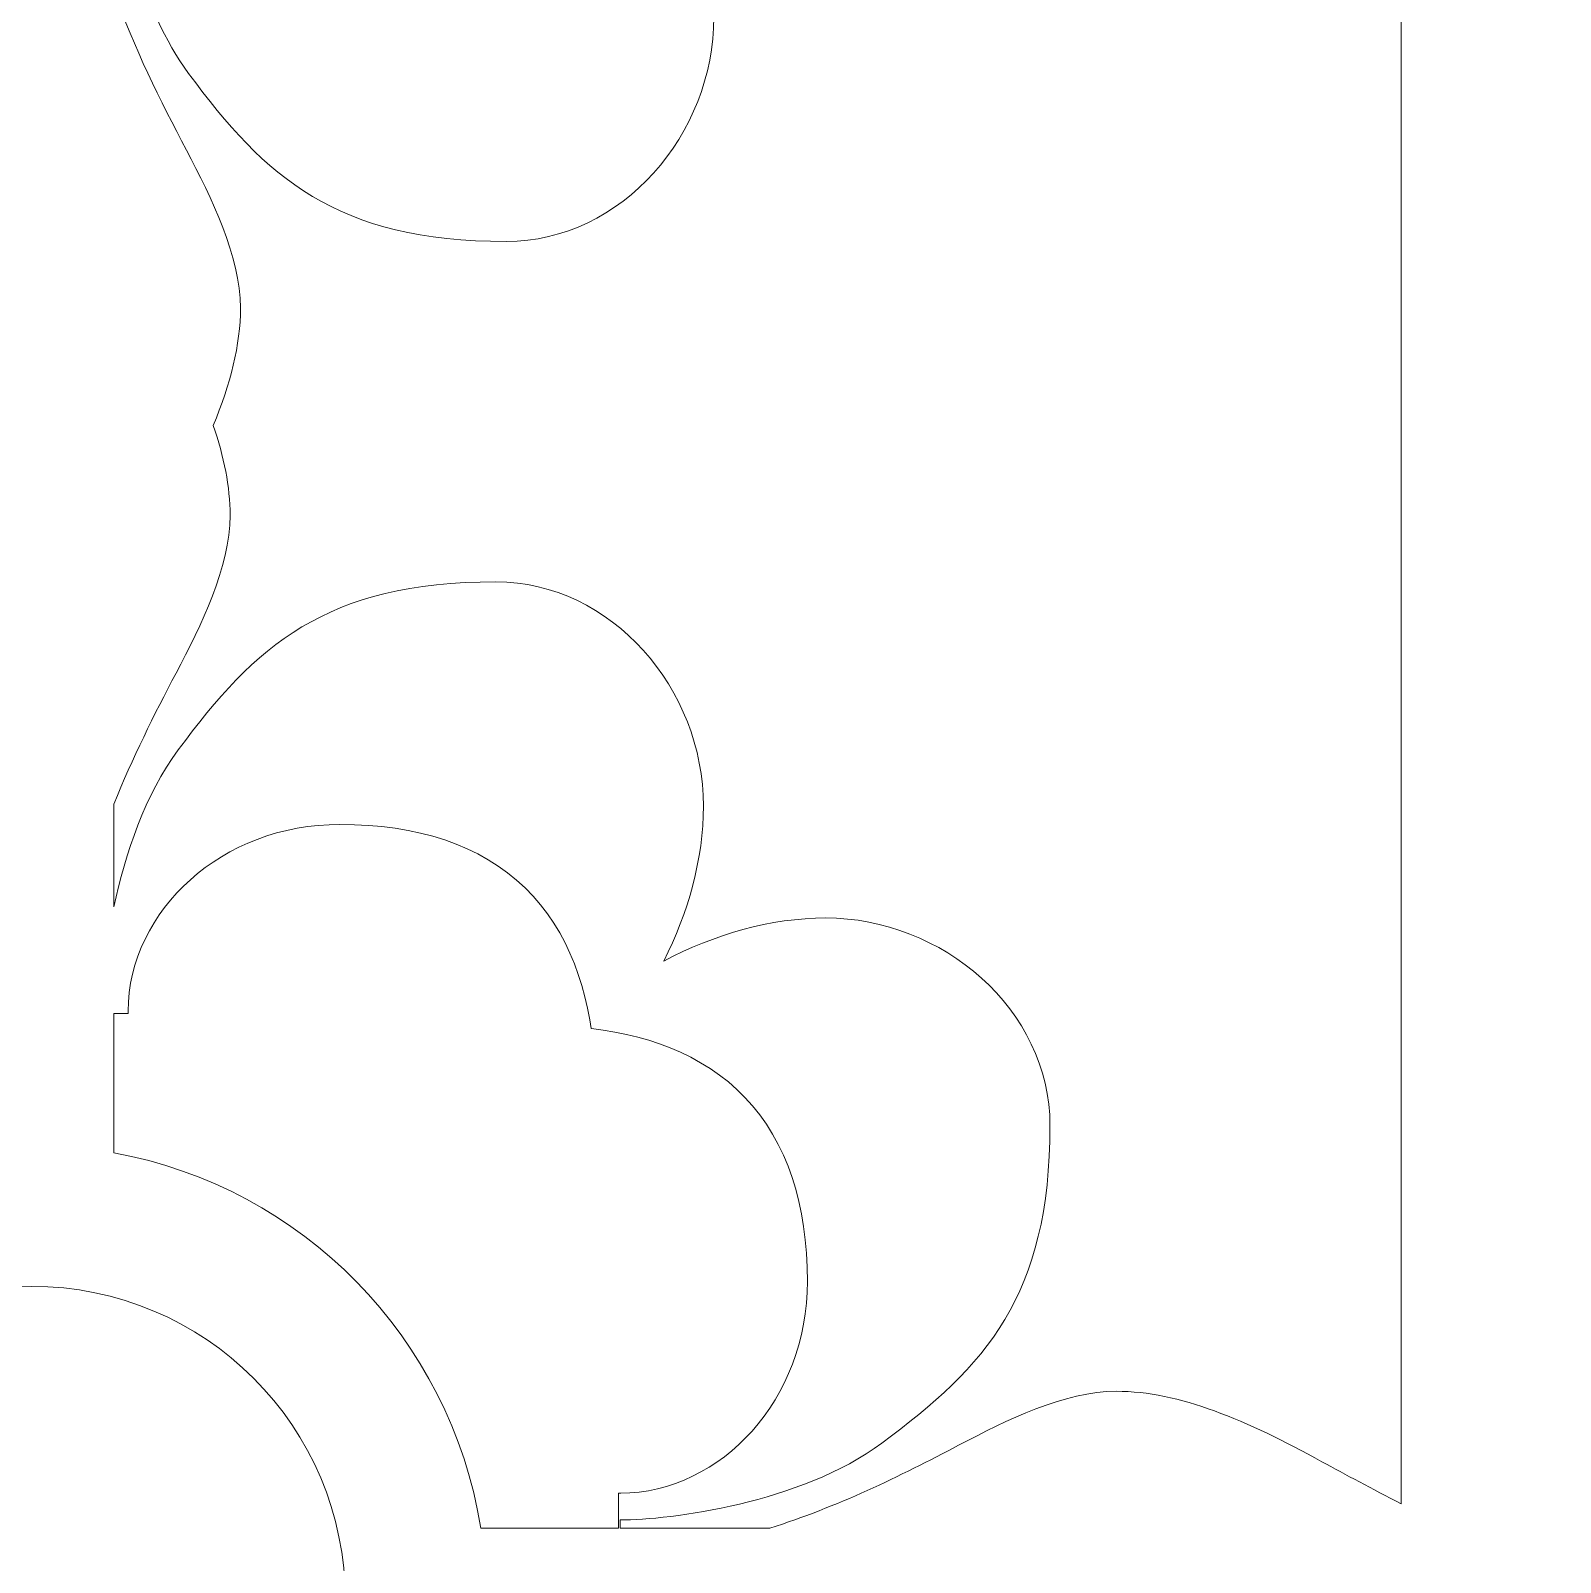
# Model space of a CAD drawing. Header units: centimetres. Extents: x -9.9 to 7.5, y -9.5 to 6.6.
# Drawn here: x -8.785 to -7.96, y -8.594 to -7.767 of the extents above; entities that cross this region are included whole.
import ezdxf

# ---------------------------------------------------------------- set-up
doc = ezdxf.new("R2010")
doc.units = ezdxf.units.CM
doc.header["$MEASUREMENT"] = 0
doc.layers.add('layer 1', color=7, linetype='Continuous')

msp = doc.modelspace()

# ---------------------------------------------------------------- linework, layer by layer
at = {"layer": 'layer 1', "color": 177, "lineweight": 9}
for points, knots in [([(-9.86086, -9.47414), (-9.86086, -9.47414), (-9.86086, 6.55374), (-9.86086, 6.55374), (-9.86086, 6.55374), (-9.86086, 6.55374), (-1.55598, 6.55374), (-1.55598, 6.55374), (-1.55598, 6.55374), (-1.55598, 6.55374), (-1.55598, -9.47414), (-1.55598, -9.47414), (-1.55598, -9.47414), (-1.55598, -9.47414), (-9.86086, -9.47414), (-9.86086, -9.47414)], [0, 0, 0, 0, 0.2, 0.2, 0.2, 0.2, 0.4, 0.4, 0.4, 0.4, 0.6, 0.6, 0.6, 0.6, 1, 1, 1, 1]), ([(-8.04602, -8.56208), (-8.04602, -8.56208), (-8.04602, -7.37795), (-8.04602, -7.37795), (-8.04602, -7.37795), (-8.06159, -7.38599), (-8.07612, -7.39373), (-8.08869, -7.40056), (-8.08869, -7.40056), (-8.129, -7.42297), (-8.16596, -7.43864), (-8.19957, -7.43864), (-8.19957, -7.43864), (-8.22757, -7.43864), (-8.25894, -7.42297), (-8.28471, -7.40951), (-8.28471, -7.40951), (-8.32504, -7.3881), (-8.37021, -7.3667), (-8.41667, -7.35686), (-8.41667, -7.35686), (-8.41667, -7.35686), (-8.46728, -7.35686), (-8.46728, -7.35686), (-8.46728, -7.35686), (-8.46728, -7.35686), (-8.46728, -7.36919), (-8.46728, -7.36919), (-8.46728, -7.36919), (-8.4404, -7.36919), (-8.36982, -7.37815), (-8.32615, -7.41064), (-8.32615, -7.41064), (-8.27013, -7.45208), (-8.23542, -7.49016), (-8.23542, -7.58202), (-8.23542, -7.58202), (-8.23542, -7.64475), (-8.29365, -7.69403), (-8.35639, -7.69403), (-8.35639, -7.69403), (-8.38478, -7.69403), (-8.41408, -7.68577), (-8.44005, -7.67267), (-8.44005, -7.67267), (-8.42586, -7.69953), (-8.41679, -7.73028), (-8.41679, -7.76002), (-8.41679, -7.76002), (-8.41679, -7.82276), (-8.46606, -7.88099), (-8.52879, -7.88099), (-8.52879, -7.88099), (-8.62066, -7.88099), (-8.65873, -7.84628), (-8.70017, -7.79026), (-8.70017, -7.79026), (-8.72614, -7.75535), (-8.73708, -7.70325), (-8.74042, -7.67001), (-8.74042, -7.67001), (-8.74042, -7.67001), (-8.74042, -7.74634), (-8.74042, -7.74634), (-8.74042, -7.74634), (-8.72961, -7.77623), (-8.71545, -7.80503), (-8.70129, -7.83171), (-8.70129, -7.83171), (-8.68784, -7.85747), (-8.67217, -7.88884), (-8.67217, -7.91684), (-8.67217, -7.91684), (-8.67217, -7.93679), (-8.67769, -7.95792), (-8.68686, -7.98023), (-8.68686, -7.98023), (-8.68109, -7.99712), (-8.67777, -8.0133), (-8.67777, -8.02878), (-8.67777, -8.02878), (-8.67777, -8.05678), (-8.69344, -8.08815), (-8.7069, -8.11391), (-8.7069, -8.11391), (-8.71873, -8.1362), (-8.73055, -8.15995), (-8.74042, -8.18459), (-8.74042, -8.18459), (-8.74042, -8.18459), (-8.74042, -8.23997), (-8.74042, -8.23997), (-8.74042, -8.23997), (-8.73436, -8.21145), (-8.72361, -8.17934), (-8.70577, -8.15536), (-8.70577, -8.15536), (-8.66433, -8.09934), (-8.62626, -8.06463), (-8.53439, -8.06463), (-8.53439, -8.06463), (-8.47166, -8.06463), (-8.42239, -8.12286), (-8.42239, -8.1856), (-8.42239, -8.1856), (-8.42239, -8.21399), (-8.43065, -8.24329), (-8.44374, -8.26926), (-8.44374, -8.26926), (-8.41688, -8.25507), (-8.38613, -8.246), (-8.35639, -8.246), (-8.35639, -8.246), (-8.29365, -8.246), (-8.23542, -8.29527), (-8.23542, -8.358), (-8.23542, -8.358), (-8.23542, -8.44987), (-8.27013, -8.48794), (-8.32615, -8.52938), (-8.32615, -8.52938), (-8.36982, -8.56187), (-8.4404, -8.57083), (-8.46728, -8.57083), (-8.46728, -8.57083), (-8.46728, -8.57083), (-8.46728, -8.57519), (-8.46728, -8.57519), (-8.46728, -8.57519), (-8.46728, -8.57519), (-8.3865, -8.57519), (-8.3865, -8.57519), (-8.3865, -8.57519), (-8.35074, -8.56398), (-8.31625, -8.54724), (-8.28471, -8.5305), (-8.28471, -8.5305), (-8.25894, -8.51705), (-8.22757, -8.50138), (-8.19957, -8.50138), (-8.19957, -8.50138), (-8.16596, -8.50138), (-8.129, -8.51705), (-8.08869, -8.53947), (-8.08869, -8.53947), (-8.07612, -8.54629), (-8.06159, -8.55404), (-8.04602, -8.56208)], [0, 0, 0, 0, 0.026316, 0.026316, 0.026316, 0.026316, 0.052632, 0.052632, 0.052632, 0.052632, 0.078947, 0.078947, 0.078947, 0.078947, 0.105263, 0.105263, 0.105263, 0.105263, 0.131579, 0.131579, 0.131579, 0.131579, 0.157895, 0.157895, 0.157895, 0.157895, 0.184211, 0.184211, 0.184211, 0.184211, 0.210526, 0.210526, 0.210526, 0.210526, 0.236842, 0.236842, 0.236842, 0.236842, 0.263158, 0.263158, 0.263158, 0.263158, 0.289474, 0.289474, 0.289474, 0.289474, 0.315789, 0.315789, 0.315789, 0.315789, 0.342105, 0.342105, 0.342105, 0.342105, 0.368421, 0.368421, 0.368421, 0.368421, 0.394737, 0.394737, 0.394737, 0.394737, 0.421053, 0.421053, 0.421053, 0.421053, 0.447368, 0.447368, 0.447368, 0.447368, 0.473684, 0.473684, 0.473684, 0.473684, 0.5, 0.5, 0.5, 0.5, 0.526316, 0.526316, 0.526316, 0.526316, 0.552632, 0.552632, 0.552632, 0.552632, 0.578947, 0.578947, 0.578947, 0.578947, 0.605263, 0.605263, 0.605263, 0.605263, 0.631579, 0.631579, 0.631579, 0.631579, 0.657895, 0.657895, 0.657895, 0.657895, 0.684211, 0.684211, 0.684211, 0.684211, 0.710526, 0.710526, 0.710526, 0.710526, 0.736842, 0.736842, 0.736842, 0.736842, 0.763158, 0.763158, 0.763158, 0.763158, 0.789474, 0.789474, 0.789474, 0.789474, 0.815789, 0.815789, 0.815789, 0.815789, 0.842105, 0.842105, 0.842105, 0.842105, 0.868421, 0.868421, 0.868421, 0.868421, 0.894737, 0.894737, 0.894737, 0.894737, 0.921053, 0.921053, 0.921053, 0.921053, 0.947368, 0.947368, 0.947368, 0.947368, 1, 1, 1, 1]), ([(-8.74042, -8.29747), (-8.74042, -8.29747), (-8.74042, -8.37271), (-8.74042, -8.37271), (-8.74042, -8.37271), (-8.63869, -8.39129), (-8.55886, -8.47267), (-8.54257, -8.57519), (-8.54257, -8.57519), (-8.54257, -8.57519), (-8.46826, -8.57519), (-8.46826, -8.57519), (-8.46826, -8.57519), (-8.46826, -8.57519), (-8.46826, -8.55639), (-8.46826, -8.55639), (-8.46826, -8.55639), (-8.46826, -8.55639), (-8.4669, -8.55639), (-8.4669, -8.55639), (-8.4669, -8.55639), (-8.4669, -8.55639), (-8.46217, -8.55625), (-8.46217, -8.55625), (-8.46217, -8.55625), (-8.46217, -8.55625), (-8.45709, -8.55579), (-8.45709, -8.55579), (-8.45709, -8.55579), (-8.45709, -8.55579), (-8.45207, -8.55504), (-8.45207, -8.55504), (-8.45207, -8.55504), (-8.45207, -8.55504), (-8.44711, -8.55401), (-8.44711, -8.55401), (-8.44711, -8.55401), (-8.44711, -8.55401), (-8.44225, -8.5527), (-8.44225, -8.5527), (-8.44225, -8.5527), (-8.44225, -8.5527), (-8.43746, -8.55113), (-8.43746, -8.55113), (-8.43746, -8.55113), (-8.43746, -8.55113), (-8.43278, -8.54931), (-8.43278, -8.54931), (-8.43278, -8.54931), (-8.43278, -8.54931), (-8.42821, -8.54724), (-8.42821, -8.54724), (-8.42821, -8.54724), (-8.42821, -8.54724), (-8.42374, -8.54493), (-8.42374, -8.54493), (-8.42374, -8.54493), (-8.42374, -8.54493), (-8.41939, -8.5424), (-8.41939, -8.5424), (-8.41939, -8.5424), (-8.41939, -8.5424), (-8.41518, -8.53965), (-8.41518, -8.53965), (-8.41518, -8.53965), (-8.41518, -8.53965), (-8.41109, -8.53668), (-8.41109, -8.53668), (-8.41109, -8.53668), (-8.41109, -8.53668), (-8.40714, -8.53351), (-8.40714, -8.53351), (-8.40714, -8.53351), (-8.40714, -8.53351), (-8.40333, -8.53014), (-8.40333, -8.53014), (-8.40333, -8.53014), (-8.40333, -8.53014), (-8.39966, -8.52658), (-8.39966, -8.52658), (-8.39966, -8.52658), (-8.39966, -8.52658), (-8.39615, -8.52283), (-8.39615, -8.52283), (-8.39615, -8.52283), (-8.39615, -8.52283), (-8.3928, -8.5189), (-8.3928, -8.5189), (-8.3928, -8.5189), (-8.3928, -8.5189), (-8.38962, -8.51479), (-8.38962, -8.51479), (-8.38962, -8.51479), (-8.38962, -8.51479), (-8.38661, -8.51052), (-8.38661, -8.51052), (-8.38661, -8.51052), (-8.38661, -8.51052), (-8.38378, -8.50608), (-8.38378, -8.50608), (-8.38378, -8.50608), (-8.38378, -8.50608), (-8.38113, -8.50147), (-8.38113, -8.50147), (-8.38113, -8.50147), (-8.38113, -8.50147), (-8.37868, -8.49672), (-8.37868, -8.49672), (-8.37868, -8.49672), (-8.37868, -8.49672), (-8.37643, -8.49181), (-8.37643, -8.49181), (-8.37643, -8.49181), (-8.37643, -8.49181), (-8.37438, -8.48676), (-8.37438, -8.48676), (-8.37438, -8.48676), (-8.37438, -8.48676), (-8.37255, -8.48158), (-8.37255, -8.48158), (-8.37255, -8.48158), (-8.37255, -8.48158), (-8.37094, -8.47626), (-8.37094, -8.47626), (-8.37094, -8.47626), (-8.37094, -8.47626), (-8.36956, -8.47083), (-8.36956, -8.47083), (-8.36956, -8.47083), (-8.36956, -8.47083), (-8.36841, -8.46527), (-8.36841, -8.46527), (-8.36841, -8.46527), (-8.36841, -8.46527), (-8.36751, -8.4596), (-8.36751, -8.4596), (-8.36751, -8.4596), (-8.36751, -8.4596), (-8.36686, -8.45384), (-8.36686, -8.45384), (-8.36686, -8.45384), (-8.36686, -8.45384), (-8.36646, -8.44798), (-8.36646, -8.44798), (-8.36646, -8.44798), (-8.36646, -8.44798), (-8.36633, -8.4421), (-8.36633, -8.4421), (-8.36633, -8.4421), (-8.36633, -8.4421), (-8.36646, -8.43436), (-8.36646, -8.43436), (-8.36646, -8.43436), (-8.36646, -8.43436), (-8.36683, -8.4269), (-8.36683, -8.4269), (-8.36683, -8.4269), (-8.36683, -8.4269), (-8.36745, -8.41963), (-8.36745, -8.41963), (-8.36745, -8.41963), (-8.36745, -8.41963), (-8.36833, -8.41255), (-8.36833, -8.41255), (-8.36833, -8.41255), (-8.36833, -8.41255), (-8.36947, -8.40564), (-8.36947, -8.40564), (-8.36947, -8.40564), (-8.36947, -8.40564), (-8.37087, -8.39893), (-8.37087, -8.39893), (-8.37087, -8.39893), (-8.37087, -8.39893), (-8.37254, -8.39239), (-8.37254, -8.39239), (-8.37254, -8.39239), (-8.37254, -8.39239), (-8.37449, -8.38604), (-8.37449, -8.38604), (-8.37449, -8.38604), (-8.37449, -8.38604), (-8.37671, -8.37988), (-8.37671, -8.37988), (-8.37671, -8.37988), (-8.37671, -8.37988), (-8.37921, -8.37393), (-8.37921, -8.37393), (-8.37921, -8.37393), (-8.37921, -8.37393), (-8.38199, -8.36818), (-8.38199, -8.36818), (-8.38199, -8.36818), (-8.38199, -8.36818), (-8.38506, -8.36264), (-8.38506, -8.36264), (-8.38506, -8.36264), (-8.38506, -8.36264), (-8.3884, -8.35732), (-8.3884, -8.35732), (-8.3884, -8.35732), (-8.3884, -8.35732), (-8.39201, -8.35225), (-8.39201, -8.35225), (-8.39201, -8.35225), (-8.39201, -8.35225), (-8.39588, -8.34742), (-8.39588, -8.34742), (-8.39588, -8.34742), (-8.39588, -8.34742), (-8.40001, -8.34285), (-8.40001, -8.34285), (-8.40001, -8.34285), (-8.40001, -8.34285), (-8.40438, -8.33854), (-8.40438, -8.33854), (-8.40438, -8.33854), (-8.40438, -8.33854), (-8.40896, -8.33451), (-8.40896, -8.33451), (-8.40896, -8.33451), (-8.40896, -8.33451), (-8.41376, -8.33076), (-8.41376, -8.33076), (-8.41376, -8.33076), (-8.41376, -8.33076), (-8.41875, -8.32729), (-8.41875, -8.32729), (-8.41875, -8.32729), (-8.41875, -8.32729), (-8.42391, -8.32409), (-8.42391, -8.32409), (-8.42391, -8.32409), (-8.42391, -8.32409), (-8.42923, -8.32116), (-8.42923, -8.32116), (-8.42923, -8.32116), (-8.42923, -8.32116), (-8.4347, -8.3185), (-8.4347, -8.3185), (-8.4347, -8.3185), (-8.4347, -8.3185), (-8.44032, -8.31609), (-8.44032, -8.31609), (-8.44032, -8.31609), (-8.44032, -8.31609), (-8.44605, -8.31394), (-8.44605, -8.31394), (-8.44605, -8.31394), (-8.44605, -8.31394), (-8.45191, -8.31202), (-8.45191, -8.31202), (-8.45191, -8.31202), (-8.45191, -8.31202), (-8.45788, -8.31034), (-8.45788, -8.31034), (-8.45788, -8.31034), (-8.45788, -8.31034), (-8.46395, -8.30888), (-8.46395, -8.30888), (-8.46395, -8.30888), (-8.46395, -8.30888), (-8.47014, -8.30763), (-8.47014, -8.30763), (-8.47014, -8.30763), (-8.47014, -8.30763), (-8.47642, -8.30658), (-8.47642, -8.30658), (-8.47642, -8.30658), (-8.47642, -8.30658), (-8.4828, -8.30573), (-8.4828, -8.30573), (-8.4828, -8.30573), (-8.4828, -8.30573), (-8.48299, -8.30571), (-8.48299, -8.30571), (-8.48299, -8.30571), (-8.48299, -8.30571), (-8.48376, -8.3009), (-8.48376, -8.3009), (-8.48376, -8.3009), (-8.48376, -8.3009), (-8.48496, -8.29464), (-8.48496, -8.29464), (-8.48496, -8.29464), (-8.48496, -8.29464), (-8.48639, -8.28848), (-8.48639, -8.28848), (-8.48639, -8.28848), (-8.48639, -8.28848), (-8.48803, -8.28244), (-8.48803, -8.28244), (-8.48803, -8.28244), (-8.48803, -8.28244), (-8.48991, -8.27651), (-8.48991, -8.27651), (-8.48991, -8.27651), (-8.48991, -8.27651), (-8.49203, -8.27069), (-8.49203, -8.27069), (-8.49203, -8.27069), (-8.49203, -8.27069), (-8.49441, -8.26501), (-8.49441, -8.26501), (-8.49441, -8.26501), (-8.49441, -8.26501), (-8.49704, -8.25946), (-8.49704, -8.25946), (-8.49704, -8.25946), (-8.49704, -8.25946), (-8.49994, -8.25407), (-8.49994, -8.25407), (-8.49994, -8.25407), (-8.49994, -8.25407), (-8.50312, -8.24883), (-8.50312, -8.24883), (-8.50312, -8.24883), (-8.50312, -8.24883), (-8.50658, -8.24377), (-8.50658, -8.24377), (-8.50658, -8.24377), (-8.50658, -8.24377), (-8.51031, -8.2389), (-8.51031, -8.2389), (-8.51031, -8.2389), (-8.51031, -8.2389), (-8.51434, -8.23424), (-8.51434, -8.23424), (-8.51434, -8.23424), (-8.51434, -8.23424), (-8.51864, -8.2298), (-8.51864, -8.2298), (-8.51864, -8.2298), (-8.51864, -8.2298), (-8.52321, -8.22561), (-8.52321, -8.22561), (-8.52321, -8.22561), (-8.52321, -8.22561), (-8.52805, -8.22167), (-8.52805, -8.22167), (-8.52805, -8.22167), (-8.52805, -8.22167), (-8.53314, -8.218), (-8.53314, -8.218), (-8.53314, -8.218), (-8.53314, -8.218), (-8.53847, -8.2146), (-8.53847, -8.2146), (-8.53847, -8.2146), (-8.53847, -8.2146), (-8.54404, -8.21148), (-8.54404, -8.21148), (-8.54404, -8.21148), (-8.54404, -8.21148), (-8.54982, -8.20865), (-8.54982, -8.20865), (-8.54982, -8.20865), (-8.54982, -8.20865), (-8.55581, -8.2061), (-8.55581, -8.2061), (-8.55581, -8.2061), (-8.55581, -8.2061), (-8.562, -8.20384), (-8.562, -8.20384), (-8.562, -8.20384), (-8.562, -8.20384), (-8.5684, -8.20186), (-8.5684, -8.20186), (-8.5684, -8.20186), (-8.5684, -8.20186), (-8.57497, -8.20016), (-8.57497, -8.20016), (-8.57497, -8.20016), (-8.57497, -8.20016), (-8.58174, -8.19873), (-8.58174, -8.19873), (-8.58174, -8.19873), (-8.58174, -8.19873), (-8.58869, -8.19757), (-8.58869, -8.19757), (-8.58869, -8.19757), (-8.58869, -8.19757), (-8.59583, -8.19668), (-8.59583, -8.19668), (-8.59583, -8.19668), (-8.59583, -8.19668), (-8.60316, -8.19604), (-8.60316, -8.19604), (-8.60316, -8.19604), (-8.60316, -8.19604), (-8.61069, -8.19567), (-8.61069, -8.19567), (-8.61069, -8.19567), (-8.61069, -8.19567), (-8.61849, -8.19554), (-8.61849, -8.19554), (-8.61849, -8.19554), (-8.61849, -8.19554), (-8.62436, -8.19567), (-8.62436, -8.19567), (-8.62436, -8.19567), (-8.62436, -8.19567), (-8.63022, -8.19607), (-8.63022, -8.19607), (-8.63022, -8.19607), (-8.63022, -8.19607), (-8.63599, -8.19672), (-8.63599, -8.19672), (-8.63599, -8.19672), (-8.63599, -8.19672), (-8.64166, -8.19762), (-8.64166, -8.19762), (-8.64166, -8.19762), (-8.64166, -8.19762), (-8.64721, -8.19877), (-8.64721, -8.19877), (-8.64721, -8.19877), (-8.64721, -8.19877), (-8.65265, -8.20015), (-8.65265, -8.20015), (-8.65265, -8.20015), (-8.65265, -8.20015), (-8.65797, -8.20176), (-8.65797, -8.20176), (-8.65797, -8.20176), (-8.65797, -8.20176), (-8.66315, -8.20359), (-8.66315, -8.20359), (-8.66315, -8.20359), (-8.66315, -8.20359), (-8.6682, -8.20564), (-8.6682, -8.20564), (-8.6682, -8.20564), (-8.6682, -8.20564), (-8.67311, -8.20789), (-8.67311, -8.20789), (-8.67311, -8.20789), (-8.67311, -8.20789), (-8.67786, -8.21034), (-8.67786, -8.21034), (-8.67786, -8.21034), (-8.67786, -8.21034), (-8.68246, -8.21299), (-8.68246, -8.21299), (-8.68246, -8.21299), (-8.68246, -8.21299), (-8.68691, -8.21582), (-8.68691, -8.21582), (-8.68691, -8.21582), (-8.68691, -8.21582), (-8.69119, -8.21883), (-8.69119, -8.21883), (-8.69119, -8.21883), (-8.69119, -8.21883), (-8.69529, -8.22201), (-8.69529, -8.22201), (-8.69529, -8.22201), (-8.69529, -8.22201), (-8.69922, -8.22536), (-8.69922, -8.22536), (-8.69922, -8.22536), (-8.69922, -8.22536), (-8.70298, -8.22887), (-8.70298, -8.22887), (-8.70298, -8.22887), (-8.70298, -8.22887), (-8.70654, -8.23253), (-8.70654, -8.23253), (-8.70654, -8.23253), (-8.70654, -8.23253), (-8.70991, -8.23634), (-8.70991, -8.23634), (-8.70991, -8.23634), (-8.70991, -8.23634), (-8.71308, -8.24029), (-8.71308, -8.24029), (-8.71308, -8.24029), (-8.71308, -8.24029), (-8.71604, -8.24438), (-8.71604, -8.24438), (-8.71604, -8.24438), (-8.71604, -8.24438), (-8.7188, -8.2486), (-8.7188, -8.2486), (-8.7188, -8.2486), (-8.7188, -8.2486), (-8.72133, -8.25295), (-8.72133, -8.25295), (-8.72133, -8.25295), (-8.72133, -8.25295), (-8.72364, -8.25741), (-8.72364, -8.25741), (-8.72364, -8.25741), (-8.72364, -8.25741), (-8.7257, -8.26199), (-8.7257, -8.26199), (-8.7257, -8.26199), (-8.7257, -8.26199), (-8.72753, -8.26667), (-8.72753, -8.26667), (-8.72753, -8.26667), (-8.72753, -8.26667), (-8.7291, -8.27145), (-8.7291, -8.27145), (-8.7291, -8.27145), (-8.7291, -8.27145), (-8.73041, -8.27632), (-8.73041, -8.27632), (-8.73041, -8.27632), (-8.73041, -8.27632), (-8.73145, -8.28127), (-8.73145, -8.28127), (-8.73145, -8.28127), (-8.73145, -8.28127), (-8.7322, -8.2863), (-8.7322, -8.2863), (-8.7322, -8.2863), (-8.7322, -8.2863), (-8.73265, -8.29137), (-8.73265, -8.29137), (-8.73265, -8.29137), (-8.73265, -8.29137), (-8.73279, -8.2961), (-8.73279, -8.2961), (-8.73279, -8.2961), (-8.73279, -8.2961), (-8.73279, -8.29747), (-8.73279, -8.29747), (-8.73279, -8.29747), (-8.73279, -8.29747), (-8.74042, -8.29747), (-8.74042, -8.29747)], [0, 0, 0, 0, 0.007463, 0.007463, 0.007463, 0.007463, 0.014925, 0.014925, 0.014925, 0.014925, 0.022388, 0.022388, 0.022388, 0.022388, 0.029851, 0.029851, 0.029851, 0.029851, 0.037313, 0.037313, 0.037313, 0.037313, 0.044776, 0.044776, 0.044776, 0.044776, 0.052239, 0.052239, 0.052239, 0.052239, 0.059701, 0.059701, 0.059701, 0.059701, 0.067164, 0.067164, 0.067164, 0.067164, 0.074627, 0.074627, 0.074627, 0.074627, 0.08209, 0.08209, 0.08209, 0.08209, 0.089552, 0.089552, 0.089552, 0.089552, 0.097015, 0.097015, 0.097015, 0.097015, 0.104478, 0.104478, 0.104478, 0.104478, 0.11194, 0.11194, 0.11194, 0.11194, 0.119403, 0.119403, 0.119403, 0.119403, 0.126866, 0.126866, 0.126866, 0.126866, 0.134328, 0.134328, 0.134328, 0.134328, 0.141791, 0.141791, 0.141791, 0.141791, 0.149254, 0.149254, 0.149254, 0.149254, 0.156716, 0.156716, 0.156716, 0.156716, 0.164179, 0.164179, 0.164179, 0.164179, 0.171642, 0.171642, 0.171642, 0.171642, 0.179104, 0.179104, 0.179104, 0.179104, 0.186567, 0.186567, 0.186567, 0.186567, 0.19403, 0.19403, 0.19403, 0.19403, 0.201493, 0.201493, 0.201493, 0.201493, 0.208955, 0.208955, 0.208955, 0.208955, 0.216418, 0.216418, 0.216418, 0.216418, 0.223881, 0.223881, 0.223881, 0.223881, 0.231343, 0.231343, 0.231343, 0.231343, 0.238806, 0.238806, 0.238806, 0.238806, 0.246269, 0.246269, 0.246269, 0.246269, 0.253731, 0.253731, 0.253731, 0.253731, 0.261194, 0.261194, 0.261194, 0.261194, 0.268657, 0.268657, 0.268657, 0.268657, 0.276119, 0.276119, 0.276119, 0.276119, 0.283582, 0.283582, 0.283582, 0.283582, 0.291045, 0.291045, 0.291045, 0.291045, 0.298507, 0.298507, 0.298507, 0.298507, 0.30597, 0.30597, 0.30597, 0.30597, 0.313433, 0.313433, 0.313433, 0.313433, 0.320896, 0.320896, 0.320896, 0.320896, 0.328358, 0.328358, 0.328358, 0.328358, 0.335821, 0.335821, 0.335821, 0.335821, 0.343284, 0.343284, 0.343284, 0.343284, 0.350746, 0.350746, 0.350746, 0.350746, 0.358209, 0.358209, 0.358209, 0.358209, 0.365672, 0.365672, 0.365672, 0.365672, 0.373134, 0.373134, 0.373134, 0.373134, 0.380597, 0.380597, 0.380597, 0.380597, 0.38806, 0.38806, 0.38806, 0.38806, 0.395522, 0.395522, 0.395522, 0.395522, 0.402985, 0.402985, 0.402985, 0.402985, 0.410448, 0.410448, 0.410448, 0.410448, 0.41791, 0.41791, 0.41791, 0.41791, 0.425373, 0.425373, 0.425373, 0.425373, 0.432836, 0.432836, 0.432836, 0.432836, 0.440299, 0.440299, 0.440299, 0.440299, 0.447761, 0.447761, 0.447761, 0.447761, 0.455224, 0.455224, 0.455224, 0.455224, 0.462687, 0.462687, 0.462687, 0.462687, 0.470149, 0.470149, 0.470149, 0.470149, 0.477612, 0.477612, 0.477612, 0.477612, 0.485075, 0.485075, 0.485075, 0.485075, 0.492537, 0.492537, 0.492537, 0.492537, 0.5, 0.5, 0.5, 0.5, 0.507463, 0.507463, 0.507463, 0.507463, 0.514925, 0.514925, 0.514925, 0.514925, 0.522388, 0.522388, 0.522388, 0.522388, 0.529851, 0.529851, 0.529851, 0.529851, 0.537313, 0.537313, 0.537313, 0.537313, 0.544776, 0.544776, 0.544776, 0.544776, 0.552239, 0.552239, 0.552239, 0.552239, 0.559701, 0.559701, 0.559701, 0.559701, 0.567164, 0.567164, 0.567164, 0.567164, 0.574627, 0.574627, 0.574627, 0.574627, 0.58209, 0.58209, 0.58209, 0.58209, 0.589552, 0.589552, 0.589552, 0.589552, 0.597015, 0.597015, 0.597015, 0.597015, 0.604478, 0.604478, 0.604478, 0.604478, 0.61194, 0.61194, 0.61194, 0.61194, 0.619403, 0.619403, 0.619403, 0.619403, 0.626866, 0.626866, 0.626866, 0.626866, 0.634328, 0.634328, 0.634328, 0.634328, 0.641791, 0.641791, 0.641791, 0.641791, 0.649254, 0.649254, 0.649254, 0.649254, 0.656716, 0.656716, 0.656716, 0.656716, 0.664179, 0.664179, 0.664179, 0.664179, 0.671642, 0.671642, 0.671642, 0.671642, 0.679104, 0.679104, 0.679104, 0.679104, 0.686567, 0.686567, 0.686567, 0.686567, 0.69403, 0.69403, 0.69403, 0.69403, 0.701493, 0.701493, 0.701493, 0.701493, 0.708955, 0.708955, 0.708955, 0.708955, 0.716418, 0.716418, 0.716418, 0.716418, 0.723881, 0.723881, 0.723881, 0.723881, 0.731343, 0.731343, 0.731343, 0.731343, 0.738806, 0.738806, 0.738806, 0.738806, 0.746269, 0.746269, 0.746269, 0.746269, 0.753731, 0.753731, 0.753731, 0.753731, 0.761194, 0.761194, 0.761194, 0.761194, 0.768657, 0.768657, 0.768657, 0.768657, 0.776119, 0.776119, 0.776119, 0.776119, 0.783582, 0.783582, 0.783582, 0.783582, 0.791045, 0.791045, 0.791045, 0.791045, 0.798507, 0.798507, 0.798507, 0.798507, 0.80597, 0.80597, 0.80597, 0.80597, 0.813433, 0.813433, 0.813433, 0.813433, 0.820896, 0.820896, 0.820896, 0.820896, 0.828358, 0.828358, 0.828358, 0.828358, 0.835821, 0.835821, 0.835821, 0.835821, 0.843284, 0.843284, 0.843284, 0.843284, 0.850746, 0.850746, 0.850746, 0.850746, 0.858209, 0.858209, 0.858209, 0.858209, 0.865672, 0.865672, 0.865672, 0.865672, 0.873134, 0.873134, 0.873134, 0.873134, 0.880597, 0.880597, 0.880597, 0.880597, 0.88806, 0.88806, 0.88806, 0.88806, 0.895522, 0.895522, 0.895522, 0.895522, 0.902985, 0.902985, 0.902985, 0.902985, 0.910448, 0.910448, 0.910448, 0.910448, 0.91791, 0.91791, 0.91791, 0.91791, 0.925373, 0.925373, 0.925373, 0.925373, 0.932836, 0.932836, 0.932836, 0.932836, 0.940299, 0.940299, 0.940299, 0.940299, 0.947761, 0.947761, 0.947761, 0.947761, 0.955224, 0.955224, 0.955224, 0.955224, 0.962687, 0.962687, 0.962687, 0.962687, 0.970149, 0.970149, 0.970149, 0.970149, 0.977612, 0.977612, 0.977612, 0.977612, 0.985075, 0.985075, 0.985075, 0.985075, 1, 1, 1, 1]), ([(-8.95391, -8.61395), (-8.95391, -8.52054), (-8.87816, -8.44479), (-8.78475, -8.44479), (-8.78475, -8.44479), (-8.69133, -8.44479), (-8.61558, -8.52054), (-8.61558, -8.61395), (-8.61558, -8.61395), (-8.61558, -8.70737), (-8.69133, -8.78312), (-8.78475, -8.78312), (-8.78475, -8.78312), (-8.87816, -8.78312), (-8.95391, -8.70737), (-8.95391, -8.61395)], [0, 0, 0, 0, 0.2, 0.2, 0.2, 0.2, 0.4, 0.4, 0.4, 0.4, 0.6, 0.6, 0.6, 0.6, 1, 1, 1, 1])]:
    msp.add_open_spline(points, degree=3, knots=knots, dxfattribs=at)

doc.saveas('drawing.dxf')
